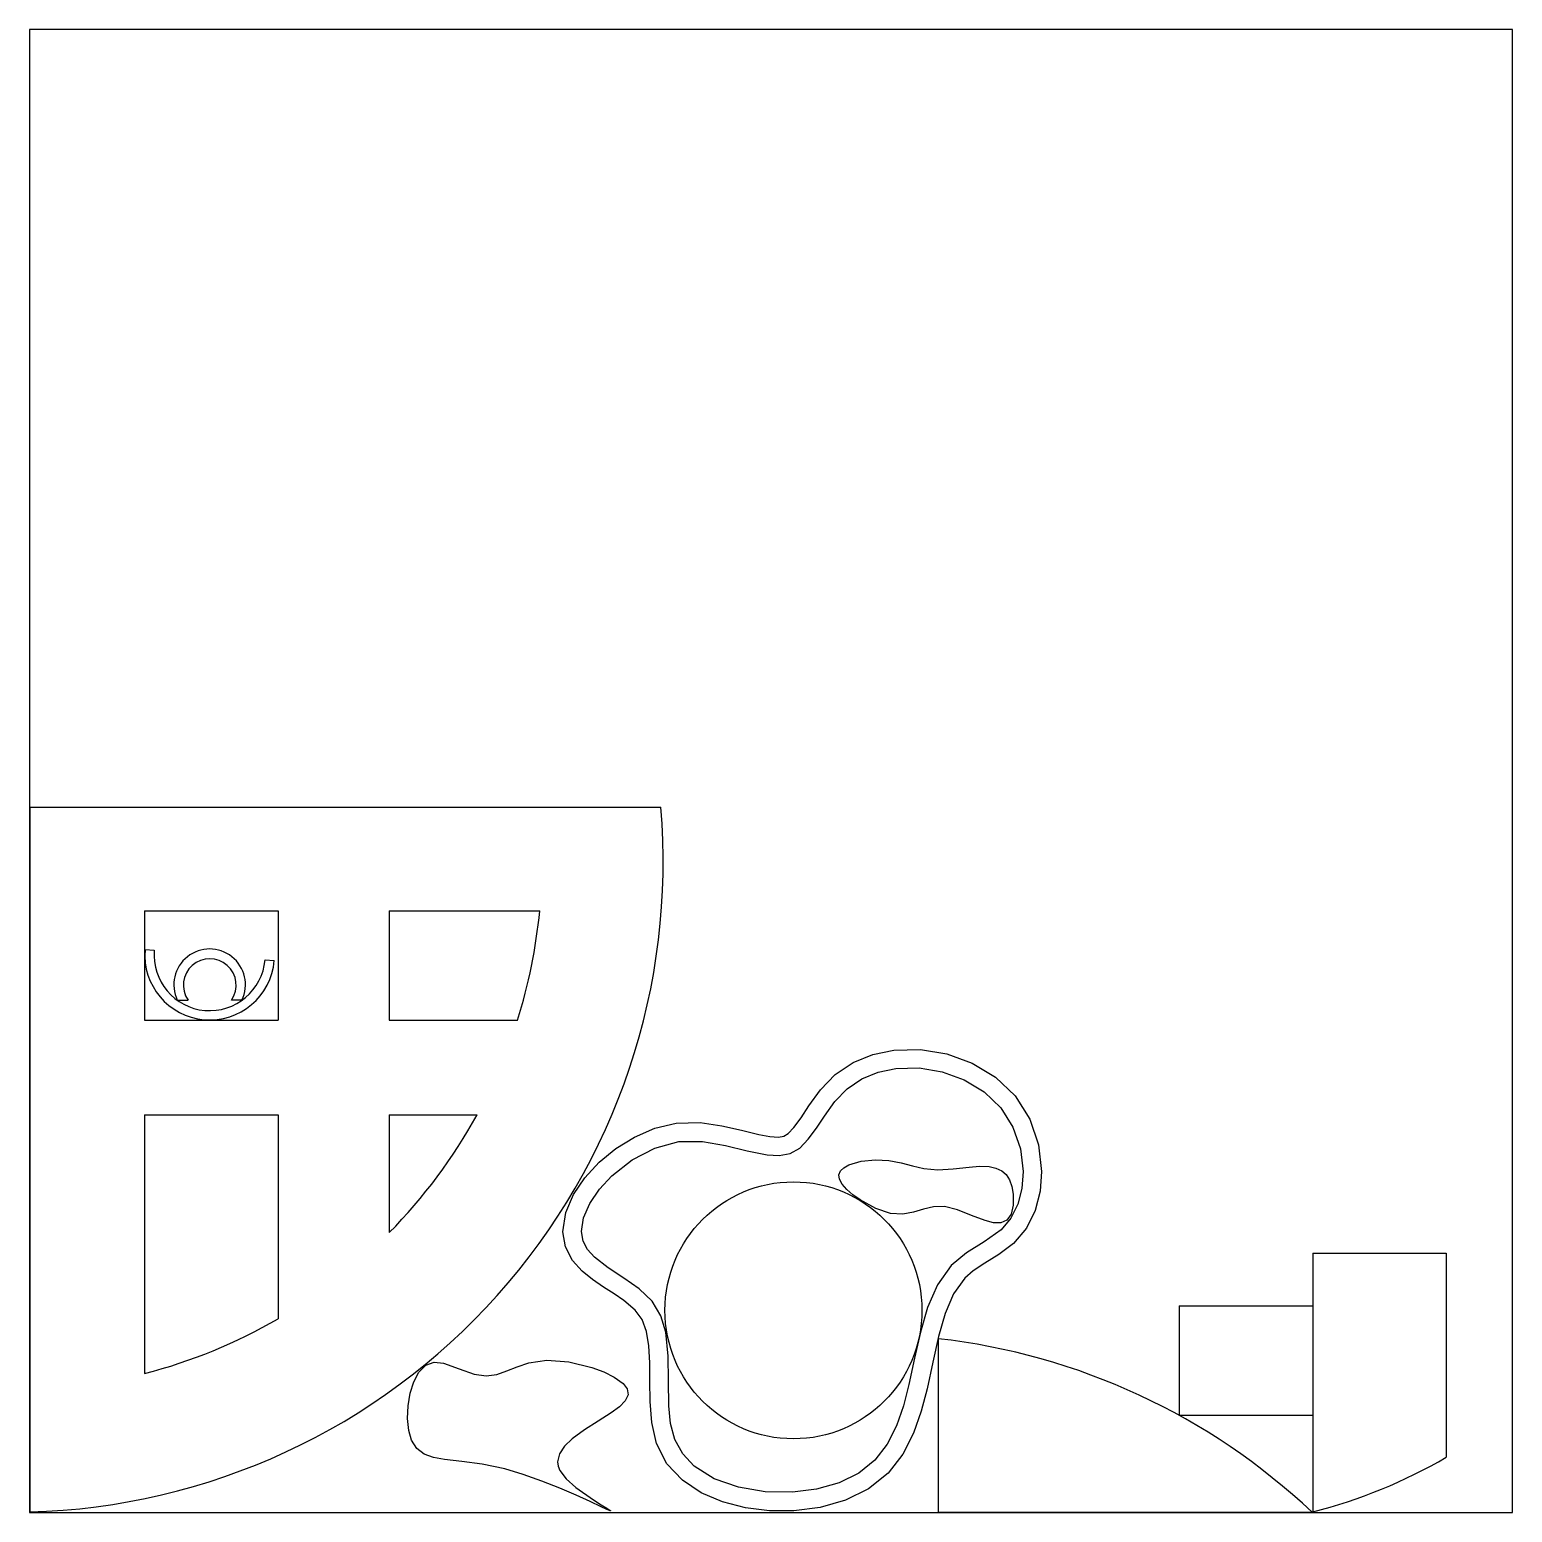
# Model space of a CAD drawing. Extents: x 0 to 800, y 0 to 800.
import ezdxf

# ---------------------------------------------------------------- set-up
doc = ezdxf.new("R2010")
doc.units = 0
doc.header["$MEASUREMENT"] = 0

msp = doc.modelspace()

# ---------------------------------------------------------------- linework, layer by layer
for p, q in [((800, 800), (0, 800)), ((0, 800), (0, 0)), ((800, 0), (800, 800)), ((0.02, 380.56), (0.02, 0.22)), ((0.02, 380.56), (340.64, 380.56)), ((62.02, 324.56), (62.02, 265.56)), ((62.02, 324.56), (134.02, 324.56)), ((134.02, 324.56), (134.02, 265.56)), ((194.02, 324.56), (275.22, 324.56)), ((194.02, 324.56), (194.02, 265.56)), ((62.26, 303.67), (67.24, 303.24)), ((127.03, 298.15), (132.01, 297.73)), ((79.67, 276.38), (85.46, 276.38)), ((114.55, 276.38), (108.93, 276.38)), ((62.02, 265.56), (134.02, 265.56)), ((194.02, 265.56), (263.18, 265.56)), ((454.95, 247.07), (466.2, 249.42)), ((466.2, 249.42), (480.61, 249.76)), ((480.61, 249.76), (494.92, 247.39)), ((434.64, 236.22), (444.3, 242.72)), ((444.3, 242.72), (454.95, 247.07)), ((494.92, 247.39), (508.59, 242.42)), ((508.59, 242.42), (521.07, 234.86)), ((426.66, 227.9), (434.64, 236.22)), ((441.1, 228.58), (448.97, 233.88)), ((448.97, 233.88), (457.84, 237.5)), ((457.84, 237.5), (467.42, 239.49)), ((467.42, 239.49), (479.9, 239.78)), ((479.9, 239.78), (492.39, 237.71)), ((492.39, 237.71), (504.3, 233.39)), ((504.3, 233.39), (515.02, 226.89)), ((521.07, 234.86), (531.69, 224.68)), ((420.5, 219.32), (426.66, 227.9)), ((434.47, 221.65), (441.1, 228.58)), ((515.02, 226.89), (523.96, 218.33)), ((531.69, 224.68), (539.6, 212.14)), ((416.19, 212.81), (420.5, 219.32)), ((428.82, 213.78), (434.47, 221.65)), ((523.96, 218.33), (530.57, 207.86)), ((62.02, 214.56), (62.02, 74.92)), ((62.02, 214.56), (134.02, 214.56)), ((134.02, 214.56), (134.02, 104.47)), ((194.02, 214.56), (194.02, 150.92)), ((194.02, 214.56), (241.4, 214.56)), ((337.31, 207.2), (348.88, 209.93)), ((348.88, 209.93), (361.71, 210.27)), ((361.71, 210.27), (373.51, 208.6)), ((373.51, 208.6), (384.12, 206.12)), ((412.39, 207.6), (416.19, 212.81)), ((424.47, 207.22), (428.82, 213.78)), ((539.6, 212.14), (544.36, 198.28)), ((316.32, 196.31), (326.39, 202.52)), ((326.39, 202.52), (337.31, 207.2)), ((337.3, 196.55), (350.2, 200.02)), ((350.2, 200.02), (363.03, 200.12)), ((363.03, 200.12), (375.44, 197.95)), ((384.12, 206.12), (393.36, 203.82)), ((393.36, 203.82), (399.4, 202.71)), ((399.4, 202.71), (404.01, 202.48)), ((404.01, 202.48), (407.01, 203.03)), ((407.01, 203.03), (409.24, 204.33)), ((409.24, 204.33), (412.39, 207.6)), ((415.53, 196.55), (420.14, 201.28)), ((420.14, 201.28), (424.47, 207.22)), ((530.57, 207.86), (534.61, 196.08)), ((307.29, 188.9), (316.32, 196.31)), ((325.02, 190.14), (337.3, 196.55)), ((375.44, 197.95), (387.17, 195.02)), ((387.17, 195.02), (397.93, 192.81)), ((397.93, 192.81), (404.44, 192.49)), ((404.44, 192.49), (410.33, 193.59)), ((410.33, 193.59), (415.53, 196.55)), ((534.61, 196.08), (536.04, 183.82)), ((544.36, 198.28), (546.04, 183.91)), ((299.57, 180.57), (307.29, 188.9)), ((314.14, 181.61), (325.02, 190.14)), ((436.66, 182.11), (437.55, 184.19)), ((437.55, 184.19), (439.37, 185.96)), ((439.37, 185.96), (441.95, 187.42)), ((441.95, 187.42), (448.69, 189.44)), ((448.69, 189.44), (456.36, 190.24)), ((456.36, 190.24), (463.63, 189.87)), ((463.63, 189.87), (470.17, 188.63)), ((470.17, 188.63), (476.34, 187.03)), ((476.34, 187.03), (482.54, 185.58)), ((482.54, 185.58), (489.97, 184.79)), ((489.97, 184.79), (498.27, 185.28)), ((498.27, 185.28), (506.95, 186.3)), ((506.95, 186.3), (512.52, 186.71)), ((512.52, 186.71), (517.71, 186.52)), ((517.71, 186.52), (521.39, 185.73)), ((521.39, 185.73), (524.59, 184.21)), ((524.59, 184.21), (526.9, 182.2)), ((293.44, 171.51), (299.57, 180.57)), ((307.38, 174.32), (314.14, 181.61)), ((436.89, 179.73), (436.66, 182.11)), ((438.34, 177.06), (436.89, 179.73)), ((440.84, 174.22), (438.34, 177.06)), ((526.9, 182.2), (528.72, 179.42)), ((528.72, 179.42), (529.99, 175.81)), ((536.04, 183.82), (535.36, 174.82)), ((546.04, 183.91), (545.23, 173.21)), ((289.27, 161.79), (293.44, 171.51)), ((302.17, 166.65), (307.38, 174.32)), ((444.15, 171.34), (440.84, 174.22)), ((448.03, 168.57), (444.15, 171.34)), ((456.55, 163.91), (448.03, 168.57)), ((529.99, 175.81), (530.67, 171.6)), ((530.67, 171.6), (530.64, 165.83)), ((535.36, 174.82), (533.16, 166.36)), ((545.23, 173.21), (542.55, 162.91)), ((287.76, 151.37), (289.27, 161.79)), ((298.86, 158.94), (302.17, 166.65)), ((464.54, 161.3), (456.55, 163.91)), ((471.19, 160.94), (464.54, 161.3)), ((476.93, 162), (471.19, 160.94)), ((482.25, 163.61), (476.93, 162)), ((487.66, 164.9), (482.25, 163.61)), ((493.64, 164.97), (487.66, 164.9)), ((500.58, 163.17), (493.64, 164.97)), ((508.12, 160.19), (500.58, 163.17)), ((515.55, 157.39), (508.12, 160.19)), ((529.52, 160.84), (527.29, 157.6)), ((533.16, 166.36), (529.42, 158.8)), ((530.64, 165.83), (529.52, 160.84)), ((542.55, 162.91), (537.81, 153.37)), ((297.76, 151.54), (298.86, 158.94)), ((524.11, 152.49), (515.08, 145.94)), ((520.09, 156.27), (515.55, 157.39)), ((524.08, 156.21), (520.09, 156.27)), ((527.29, 157.6), (524.08, 156.21)), ((529.42, 158.8), (524.11, 152.49)), ((537.81, 153.37), (530.88, 145.14)), ((289.09, 143.27), (287.76, 151.37)), ((298.59, 146.4), (297.76, 151.54)), ((300.96, 141.77), (298.59, 146.4)), ((515.08, 145.94), (505.5, 140.04)), ((530.88, 145.14), (522.94, 139.08)), ((292.88, 135.88), (289.09, 143.27)), ((304.72, 137.6), (300.96, 141.77)), ((312.14, 131.88), (304.72, 137.6)), ((505.5, 140.04), (497.21, 133.13)), ((522.94, 139.08), (515.41, 134.45)), ((692.33, 139.83), (692.33, 0.2)), ((692.33, 139.83), (764.33, 139.83)), ((764.33, 139.83), (764.33, 29.74)), ((298.03, 130.16), (292.88, 135.88)), ((303.74, 125.55), (298.03, 130.16)), ((320.63, 126.36), (312.14, 131.88)), ((497.21, 133.13), (489.77, 122.76)), ((509.16, 130.4), (504.5, 126.29)), ((515.41, 134.45), (509.16, 130.4)), ((309.63, 121.55), (303.74, 125.55)), ((315.38, 117.85), (309.63, 121.55)), ((328.95, 120.54), (320.63, 126.36)), ((335.89, 113.88), (328.95, 120.54)), ((489.77, 122.76), (484.46, 110.59)), ((504.5, 126.29), (498.53, 117.93)), ((320.64, 114.28), (315.38, 117.85)), ((326.75, 109.14), (320.64, 114.28)), ((340.53, 106.05), (335.89, 113.88)), ((498.53, 117.93), (493.91, 107.31)), ((330.45, 104.01), (326.75, 109.14)), ((332.83, 97.63), (330.45, 104.01)), ((343.17, 97.2), (340.53, 106.05)), ((484.46, 110.59), (480.59, 97.2)), ((493.91, 107.31), (490.31, 94.83)), ((620.3, 111.4), (620.3, 52.4)), ((620.3, 111.4), (692.3, 111.4)), ((692.3, 111.4), (692.3, 52.4)), ((334.16, 89.79), (332.83, 97.63)), ((344.54, 84.33), (343.17, 97.2)), ((480.59, 97.2), (477.48, 83.14)), ((334.64, 80.76), (334.16, 89.79)), ((490.31, 94.83), (487.27, 81.1)), ((490.15, 93.69), (490.15, 0.02)), ((213.71, 79.35), (218.18, 80.95)), ((218.18, 80.95), (223.36, 80.46)), ((223.36, 80.46), (231.74, 77.52)), ((263.12, 78.56), (269.32, 80.67)), ((269.32, 80.67), (278.98, 82.18)), ((278.98, 82.18), (290.83, 81.28)), ((290.83, 81.28), (303.3, 78.21)), ((334.66, 70.92), (334.64, 80.76)), ((344.66, 70.87), (344.54, 84.33)), ((477.48, 83.14), (474.45, 68.97)), ((487.27, 81.1), (484.19, 66.73)), ((207.24, 70.49), (210.06, 75.69)), ((210.06, 75.69), (213.71, 79.35)), ((231.74, 77.52), (239.89, 74.5)), ((239.89, 74.5), (246.29, 73.64)), ((246.29, 73.64), (252.02, 74.43)), ((252.02, 74.43), (257.5, 76.27)), ((257.5, 76.27), (263.12, 78.56)), ((303.3, 78.21), (309.83, 75.74)), ((309.83, 75.74), (315.45, 72.91)), ((315.45, 72.91), (320.17, 69.44)), ((204.16, 57.44), (205.27, 64.23)), ((205.27, 64.23), (207.24, 70.49)), ((320.17, 69.44), (322.36, 66.6)), ((322.36, 66.6), (322.87, 63.35)), ((334.75, 59.84), (334.66, 70.92)), ((344.85, 57.53), (344.66, 70.87)), ((474.45, 68.97), (471.47, 57.49)), ((484.19, 66.73), (481.06, 54.65)), ((203.92, 50.61), (204.16, 57.44)), ((318.18, 56.9), (313.81, 53.64)), ((321.34, 60.13), (318.18, 56.9)), ((322.87, 63.35), (321.34, 60.13)), ((335.64, 48.48), (334.75, 59.84)), ((345.83, 48.01), (344.85, 57.53)), ((471.47, 57.49), (467.67, 46.63)), ((204.57, 44.25), (203.92, 50.61)), ((306.83, 49.17), (299.46, 44.52)), ((313.81, 53.64), (306.83, 49.17)), ((338.29, 37.08), (335.64, 48.48)), ((348.15, 39.24), (345.83, 48.01)), ((481.06, 54.65), (476.9, 42.79)), ((620.3, 52.4), (692.3, 52.4)), ((206.11, 38.87), (204.57, 44.25)), ((299.46, 44.52), (292.69, 39.61)), ((467.67, 46.63), (462.65, 36.74)), ((476.9, 42.79), (471.15, 31.47)), ((208.93, 34.43), (206.11, 38.87)), ((212.85, 31.48), (208.93, 34.43)), ((288.62, 35.71), (285.87, 31.6)), ((292.69, 39.61), (288.62, 35.71)), ((343.84, 26.2), (338.29, 37.08)), ((352.34, 31.51), (348.15, 39.24)), ((462.65, 36.74), (456.01, 28.13)), ((217.81, 29.64), (212.85, 31.48)), ((223.77, 28.51), (217.81, 29.64)), ((233.16, 27.46), (223.77, 28.51)), ((244.08, 26.08), (233.16, 27.46)), ((256.4, 23.48), (244.08, 26.08)), ((285.87, 31.6), (284.88, 27.25)), ((284.88, 27.25), (285.17, 24.97)), ((285.17, 24.97), (286.06, 22.63)), ((352.16, 17.29), (343.84, 26.2)), ((358.56, 24.97), (352.34, 31.51)), ((369.42, 18.15), (358.56, 24.97)), ((456.01, 28.13), (447.35, 21.13)), ((471.15, 31.47), (463.2, 21.19)), ((266.31, 20.48), (256.4, 23.48)), ((276.32, 16.9), (266.31, 20.48)), ((285.99, 13.03), (276.32, 16.9)), ((286.06, 22.63), (289.49, 18.01)), ((289.49, 18.01), (294.75, 13.33)), ((362.36, 10.51), (352.16, 17.29)), ((382.45, 13.51), (369.42, 18.15)), ((447.35, 21.13), (436.71, 15.91)), ((463.2, 21.19), (452.68, 12.66)), ((294.86, 9.22), (285.99, 13.03)), ((294.75, 13.33), (304.19, 6.7)), ((302.48, 5.78), (294.86, 9.22)), ((373.86, 5.62), (362.36, 10.51)), ((396.81, 11.05), (382.45, 13.51)), ((411.67, 10.81), (396.81, 11.05)), ((424.62, 12.47), (411.67, 10.81)), ((436.71, 15.91), (424.62, 12.47)), ((452.68, 12.66), (440.24, 6.55)), ((0, 0), (800, 0)), ((308.42, 3.02), (302.48, 5.78)), ((304.19, 6.7), (308.35, 4.1)), ((308.35, 4.1), (311.44, 2.21)), ((311.48, 1.61), (308.42, 3.02)), ((311.44, 2.21), (312.97, 1.23)), ((313.16, 0.9), (311.48, 1.61)), ((312.97, 1.23), (313.29, 0.99)), ((313.32, 0.85), (313.16, 0.9)), ((313.29, 0.99), (313.37, 0.92)), ((313.37, 0.84), (313.32, 0.85)), ((313.37, 0.92), (313.4, 0.88)), ((313.41, 0.85), (313.37, 0.84)), ((313.4, 0.88), (313.41, 0.86)), ((313.41, 0.86), (313.41, 0.85)), ((386.25, 2.43), (373.86, 5.62)), ((399.16, 0.85), (386.25, 2.43)), ((412.26, 0.83), (399.16, 0.85)), ((426.59, 2.67), (412.26, 0.83)), ((440.24, 6.55), (426.59, 2.67)), ((490.15, 0.02), (691.96, 0.02))]:
    msp.add_line(p, q)
msp.add_circle((412.12, 109), 69.33)
for centre, radius, start, end in [((-9.3, 351.27), 351.17, 271.52131, 4.78483), ((-9.58, 351.93), 286.11, 342.42973, 354.51069), ((97.14, 300.7), 35, 175.13284, 355.13284), ((97.14, 300.7), 30, 175.13284, 355.13284), ((97.11, 284.66), 19.3, 334.61998, 205.38002), ((97.19, 284.45), 14.25, 325.48688, 214.51312), ((-9.58, 351.93), 286.11, 315.36594, 331.30617), ((-9.58, 351.93), 286.11, 284.49206, 300.12566), ((450.82, -255.27), 351.17, 46.63358, 83.57068), ((620.73, 277.2), 286.11, 284.49206, 300.12566)]:
    msp.add_arc(centre, radius, start, end)

doc.saveas('drawing.dxf')
